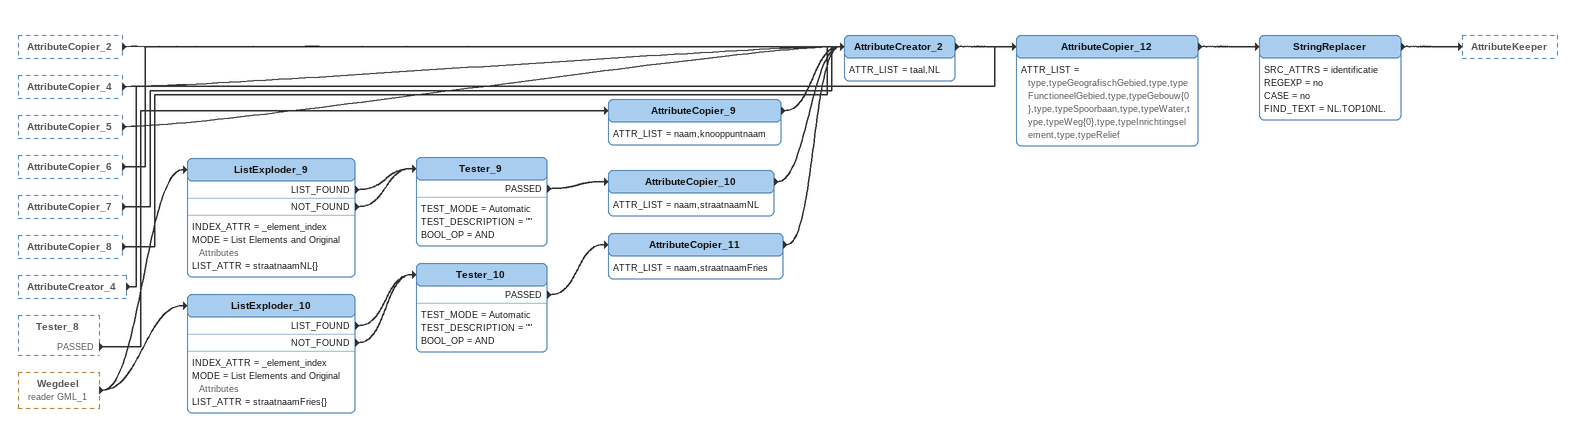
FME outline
AttributeCopier_2 [outside]
    -> AttributeCreator_2
AttributeCopier_4 [outside]
    -> AttributeCreator_2
AttributeCopier_5 [outside]
    -> AttributeCreator_2
AttributeCopier_6 [outside]
    -> AttributeCreator_2
AttributeCopier_7 [outside]
    -> AttributeCreator_2
AttributeCopier_8 [outside]
    -> AttributeCreator_2
AttributeCreator_4 [outside]
    -> AttributeCopier_12
Tester_8 [outside]
    PASSED -> AttributeCopier_9
Wegdeel (reader GML_1) [outside]
    -> ListExploder_9
    -> ListExploder_10
AttributeCopier_9
    ATTR_LIST = naam,knooppuntnaam
    -> AttributeCreator_2
ListExploder_9
    INDEX_ATTR = _element_index
    MODE = List Elements and Original Attributes
    LIST_ATTR = straatnaamNL{}
    LIST_FOUND -> Tester_9
    NOT_FOUND -> Tester_9
Tester_9
    TEST_MODE = Automatic
    TEST_DESCRIPTION = ""
    BOOL_OP = AND
    PASSED -> AttributeCopier_10
AttributeCopier_10
    ATTR_LIST = naam,straatnaamNL
    -> AttributeCreator_2
ListExploder_10
    INDEX_ATTR = _element_index
    MODE = List Elements and Original Attributes
    LIST_ATTR = straatnaamFries{}
    LIST_FOUND -> Tester_10
    NOT_FOUND -> Tester_10
Tester_10
    TEST_MODE = Automatic
    TEST_DESCRIPTION = ""
    BOOL_OP = AND
    PASSED -> AttributeCopier_11
AttributeCopier_11
    ATTR_LIST = naam,straatnaamFries
    -> AttributeCreator_2
AttributeCreator_2
    ATTR_LIST = taal,NL
    -> AttributeCopier_12
AttributeCopier_12
    ATTR_LIST = type,typeGeografischGebied,type,typeFunctioneelGebied,type,typeGebouw{0},type,typeSpoorbaan,type,typeWater,type,typeWeg{0},type,typeInrichtingselement,type,typeRelief
    -> StringReplacer
StringReplacer
    SRC_ATTRS = identificatie
    REGEXP = no
    CASE = no
    FIND_TEXT = NL.TOP10NL.
    -> AttributeKeeper
